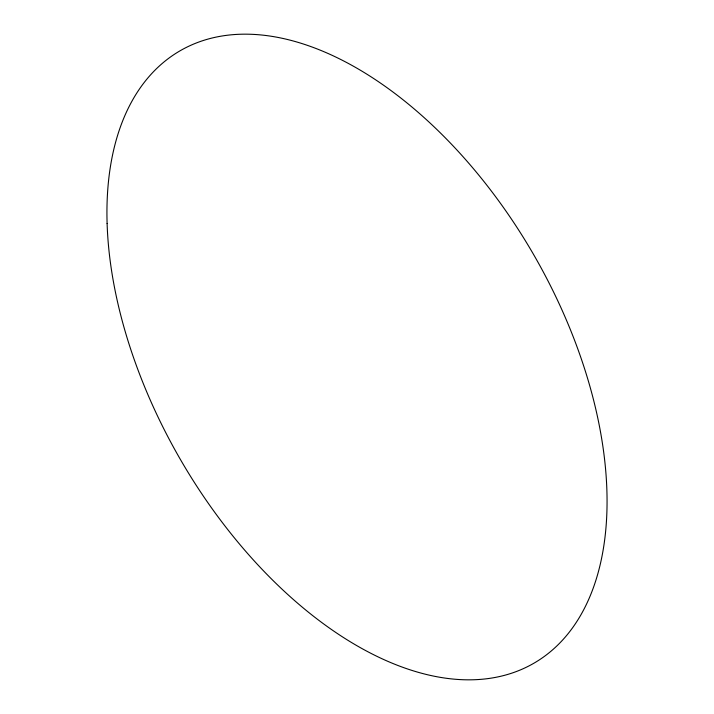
<?xml version="1.0" encoding="UTF-8"?>
<svg xmlns="http://www.w3.org/2000/svg" width="714" height="714" viewBox="0 0 714 714"><rect width="100%" height="100%" fill="white"/><g stroke="black" fill="none" stroke-linecap="round" stroke-linejoin="round"><path stroke-width="1.07" d="M107.109 223.544A353.644 204.177 60 0 0 490.063 678.3A353.644 204.177 60 0 0 473.828 169.156A353.644 204.177 60 0 0 107.109 223.544"/></g></svg>
